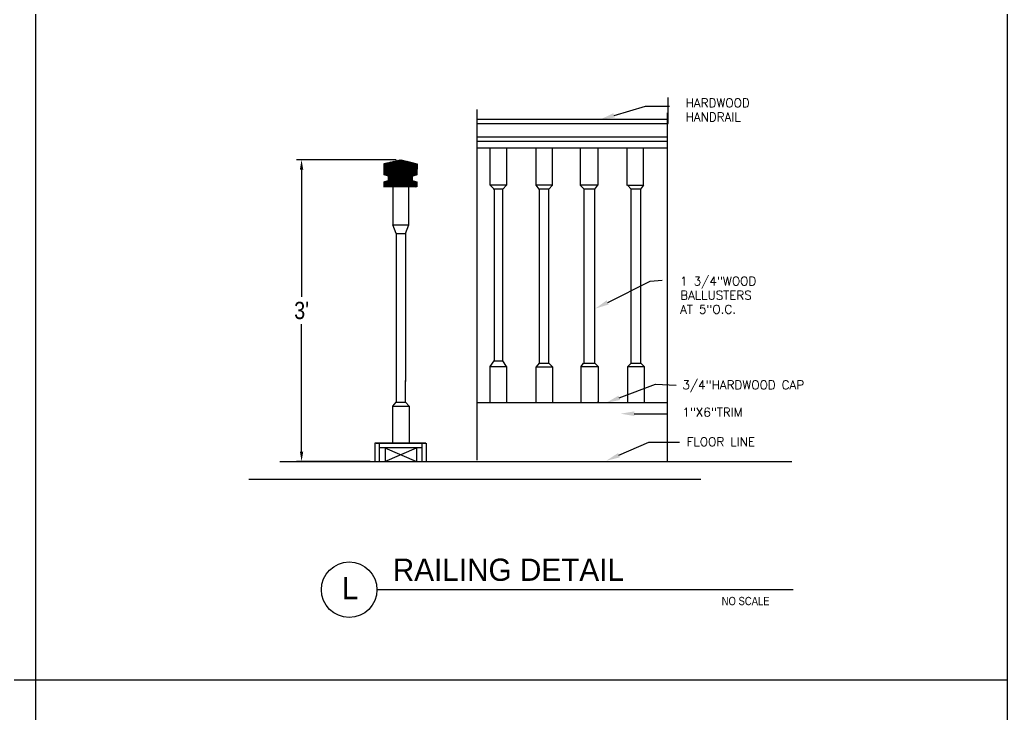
# Model space of a CAD drawing. Header units: inches. Extents: x -1842 to 12195, y -2228 to 2193.
# Drawn here: x 10096 to 10495.9, y 649.2 to 930.6 of the extents above; entities that cross this region are included whole.
import ezdxf

# ---------------------------------------------------------------- set-up
doc = ezdxf.new("R2010")
doc.units = ezdxf.units.IN
doc.header["$LTSCALE"] = 6
doc.header["$MEASUREMENT"] = 0
for name, color, linetype in [('ALL', 1, 'Continuous'), ('N', 3, 'Continuous'), ('SEC', 7, 'Continuous'), ('TITLE', 7, 'Continuous'), ('Title Block', 7, 'Continuous')]:
    doc.layers.add(name, color=color, linetype=linetype)
doc.layers.add('M-TEXT', color=7, linetype='Continuous', lineweight=30)
doc.styles.add('BOLD', font='')
doc.styles.add('NOTES', font='TXT', dxfattribs={"width": 0.75, "height": 5})
doc.styles.add('ROMANS', font='romans.shx', dxfattribs={"width": 0.8, "oblique": 12})
doc.styles.get("Standard").update_dxf_attribs({"font": 'ARIALN.TTF'})
doc.styles.get('BOLD').set_extended_font_data('Futura Lt BT')
doc.dimstyles.get("Standard").update_dxf_attribs({"dimtxt": 7, "dimasz": 4, "dimexe": 2, "dimexo": 2, "dimgap": 2, "dimtad": 0, "dimtih": 1, "dimtoh": 1, "dimdec": 0, "dimzin": 0, "dimdsep": 46, "dimlunit": 4, "dimtxsty": 'Standard', "dimcen": 0.09, "dimclrd": 3, "dimclre": 3, "dimclrt": 3, "dimadec": 0, "dimazin": 0, "dimtfac": 1, "dimtdec": 0, "dimtofl": 0, "dimtmove": 0, "dimatfit": 3, "dimfxl": 1, "dimtolj": 1, "dimtzin": 0, "dimarcsym": 0})

# ---------------------------------------------------------------- blocks, each defined once
blk = doc.blocks.new('*D164')
at = {"layer": 'ALL', "color": 3, "lineweight": -2, "transparency": 16777216}
for p, q in [((10248.36, 873.89), (10208.12, 873.89)), ((10210.12, 869.89), (10210.12, 818.35)), ((10210.12, 755.67), (10210.12, 807.2)), ((10237.85, 751.67), (10208.12, 751.67))]:
    blk.add_line(p, q, dxfattribs=at)
at = {"layer": 'ALL', "color": 3, "transparency": 16777216}
for points in [[(10209.45, 869.89), (10210.79, 869.89), (10210.12, 873.89)], [(10209.45, 755.67), (10210.79, 755.67), (10210.12, 751.67)]]:
    blk.add_solid(points, dxfattribs=at)
at = {"layer": 'Defpoints', "color": 0, "transparency": 16777216}
for p in [(10210.12, 873.89), (10250.36, 873.89), (10239.85, 751.67)]:
    blk.add_point(p, dxfattribs=at)
at = {"layer": 'ALL', "color": 3, "transparency": 16777216, "insert": (10210.12, 812.78), "char_height": 7, "attachment_point": 5}
blk.add_mtext("\\A1;3'", dxfattribs=at)
blk = doc.blocks.new('*X150')
at = {"color": 0}
for p, q in [((1.1213, 3.7517), (1.3478, 3.9782)), ((1.1227, 3.8663), (1.2482, 3.9918)), ((1.1227, 3.8733), (1.239, 3.9896)), ((1.1227, 3.8804), (1.2298, 3.9875)), ((1.1227, 3.8875), (1.2206, 3.9854)), ((1.1227, 3.8945), (1.2114, 3.9832)), ((1.1227, 3.7673), (1.3365, 3.9811)), ((1.1227, 3.9016), (1.2021, 3.9811)), ((1.1227, 3.7602), (1.3421, 3.9796)), ((1.1227, 3.9087), (1.1929, 3.9789)), ((1.1227, 3.9158), (1.1837, 3.9768)), ((1.1227, 3.9228), (1.1745, 3.9746)), ((1.1227, 3.9299), (1.1653, 3.9725)), ((1.1227, 3.937), (1.1561, 3.9703)), ((1.1227, 3.944), (1.1468, 3.9682)), ((1.1227, 3.9511), (1.1376, 3.966)), ((1.1227, 3.9582), (1.1284, 3.9639)), ((1.125, 3.8615), (1.2574, 3.9939)), ((1.1284, 3.7517), (1.3534, 3.9768)), ((1.1304, 3.8598), (1.2666, 3.9961)), ((1.1355, 3.7517), (1.3591, 3.9754)), ((1.1358, 3.8581), (1.2744, 3.9968)), ((1.1412, 3.8564), (1.2801, 3.9954)), ((1.1425, 3.7517), (1.3647, 3.9739)), ((1.1465, 3.8547), (1.2857, 3.9939)), ((1.1496, 3.7517), (1.3703, 3.9725)), ((1.1519, 3.8531), (1.2914, 3.9925)), ((1.1567, 3.7517), (1.376, 3.9711)), ((1.1573, 3.8514), (1.297, 3.9911)), ((1.1616, 3.8486), (1.3026, 3.9896)), ((1.1616, 3.8415), (1.3083, 3.9882)), ((1.1616, 3.8345), (1.3139, 3.9868)), ((1.1616, 3.8274), (1.3196, 3.9854)), ((1.1616, 3.8203), (1.3252, 3.9839)), ((1.1616, 3.8132), (1.3308, 3.9825)), ((1.1637, 3.7517), (1.3816, 3.9696)), ((1.1708, 3.7517), (1.3873, 3.9682)), ((1.1779, 3.7517), (1.3929, 3.9668)), ((1.1849, 3.7517), (1.3985, 3.9653)), ((1.192, 3.7517), (1.4042, 3.9639)), ((1.1991, 3.7517), (1.4098, 3.9625)), ((1.2062, 3.7517), (1.4155, 3.9611)), ((1.2132, 3.7517), (1.4175, 3.956)), ((1.2203, 3.7517), (1.4173, 3.9488)), ((1.2274, 3.7517), (1.4172, 3.9416)), ((1.2344, 3.7517), (1.417, 3.9343)), ((1.2415, 3.7517), (1.4169, 3.9271)), ((1.2486, 3.7517), (1.4167, 3.9199)), ((1.2557, 3.7517), (1.4166, 3.9127)), ((1.2627, 3.7517), (1.4165, 3.9055)), ((1.2698, 3.7517), (1.4163, 3.8982)), ((1.2769, 3.7517), (1.4162, 3.891)), ((1.2839, 3.7517), (1.3746, 3.8424)), ((1.291, 3.7517), (1.3746, 3.8353)), ((1.2981, 3.7517), (1.3746, 3.8282)), ((1.3825, 3.8503), (1.416, 3.8838)), ((1.3926, 3.8534), (1.4159, 3.8766)), ((1.4027, 3.8564), (1.4157, 3.8694)), ((1.4128, 3.8594), (1.4156, 3.8622)), ((1.1227, 3.7743), (1.1585, 3.8101)), ((1.1227, 3.7814), (1.1481, 3.8069)), ((1.1227, 3.7885), (1.1378, 3.8036)), ((1.1227, 3.7955), (1.1275, 3.8003)), ((1.3052, 3.7517), (1.3746, 3.8212)), ((1.3122, 3.7517), (1.3746, 3.8141)), ((1.3193, 3.7517), (1.3761, 3.8086)), ((1.3264, 3.7517), (1.3816, 3.807)), ((1.3334, 3.7517), (1.387, 3.8053)), ((1.3405, 3.7517), (1.3925, 3.8037)), ((1.3476, 3.7517), (1.3979, 3.8021)), ((1.3547, 3.7517), (1.4033, 3.8004)), ((1.3617, 3.7517), (1.4088, 3.7988)), ((1.3688, 3.7517), (1.4142, 3.7972)), ((1.3759, 3.7517), (1.4155, 3.7914)), ((1.3829, 3.7517), (1.4155, 3.7843)), ((1.39, 3.7517), (1.4155, 3.7773)), ((1.3971, 3.7517), (1.4155, 3.7702)), ((1.4042, 3.7517), (1.4155, 3.7631)), ((1.4112, 3.7517), (1.4155, 3.7561))]:
    blk.add_line(p, q, dxfattribs=at)

msp = doc.modelspace()

# ---------------------------------------------------------------- linework, layer by layer
at = {"layer": 'ALL'}
for p, q in [((10358.5683279, 888.4879223), (10358.5683279, 899.1148819)), ((10281.0397884, 894.2441909), (10281.0397884, 752.1086171)), ((10336.6667591, 891.8257514), (10349.4538875, 895.5663804)), ((10349.4538875, 895.5663804), (10355.0788875, 895.5663804)), ((10355.0788875, 895.5663804), (10359.1288875, 895.5663804)), ((10358.1253095, 892.9158206), (10358.1253095, 751.665827)), ((10281.0397884, 890.2590826), (10358.1253095, 890.2590826)), ((10281.0397884, 888.4879223), (10358.5683279, 888.4879223)), ((10281.0397884, 883.1744437), (10358.1253095, 883.1744437)), ((10281.0397884, 881.4032833), (10358.1253095, 881.4032833)), ((10281.0397884, 878.7465428), (10358.1253095, 878.7465428)), ((10286.5103263, 863.5366226), (10286.5103263, 878.7621761)), ((10293.1505583, 878.7621761), (10293.1505583, 863.5366226)), ((10305.1434336, 863.4631442), (10305.1434336, 878.7621761)), ((10311.7041429, 863.5366226), (10311.7041429, 878.7621761)), ((10323.031596, 863.5366226), (10323.031596, 878.7621761)), ((10330.2577306, 863.5366226), (10330.2577306, 878.7621761)), ((10342.0434336, 863.4631442), (10342.0434336, 878.7621761)), ((10348.6160153, 863.5366226), (10348.6160153, 878.7621761)), ((10243.6286779, 872.3260887), (10250.3559913, 873.8919085)), ((10243.6286779, 867.8128421), (10243.6286779, 872.3260887)), ((10250.3559913, 873.8919085), (10256.8989938, 872.2339813)), ((10256.8989938, 872.2339813), (10256.8068387, 867.7207352)), ((10245.3796226, 867.1680925), (10243.6286779, 867.8128421)), ((10245.3796226, 867.2601999), (10243.6286779, 867.8128421)), ((10243.6286779, 864.9575229), (10245.3796226, 865.5101652)), ((10243.6286779, 864.9575229), (10245.3796226, 865.5101652)), ((10243.6286779, 862.8390603), (10243.6286779, 864.9575229)), ((10243.6286779, 862.8390603), (10243.6286779, 864.9575229)), ((10245.3796226, 865.5101652), (10245.3796226, 867.2601999)), ((10245.3796226, 865.5101652), (10245.3796226, 867.1680925)), ((10256.8068387, 867.7207352), (10254.9637395, 867.1680925)), ((10254.9637395, 867.1680925), (10254.9637395, 865.4180582)), ((10254.9637395, 865.4180582), (10256.8068387, 864.8654159)), ((10256.8068387, 864.8654159), (10256.8068387, 862.8390603)), ((10256.8068387, 862.8390603), (10243.2600581, 862.8390603)), ((10256.7146842, 862.8390603), (10243.6286779, 862.8390603)), ((10247.0384116, 862.8390603), (10247.0384116, 847.4571795)), ((10253.4892596, 847.4571795), (10253.4892596, 862.8390603)), ((10293.1505583, 863.5366226), (10286.5103263, 863.5366226)), ((10288.0561479, 861.9744686), (10286.5231869, 863.506635)), ((10291.6722756, 861.9205244), (10287.6850937, 861.9205244)), ((10288.1281121, 861.9205244), (10288.1281121, 792.4025028)), ((10291.6330622, 861.9744686), (10293.1660265, 863.506635)), ((10291.6722756, 792.4025028), (10291.6722756, 861.9205244)), ((10311.7041429, 863.5366226), (10304.868611, 863.5366226)), ((10306.2813759, 861.9744686), (10305.0890711, 863.506635)), ((10306.2919415, 861.9205244), (10306.2919415, 791.5169226)), ((10310.2791234, 861.9205244), (10306.2919415, 861.9205244)), ((10310.1989497, 861.9744686), (10311.7319107, 863.506635)), ((10310.2791234, 791.5169226), (10310.2791234, 861.9205244)), ((10324.5066039, 861.9744686), (10322.9736397, 863.506635)), ((10330.2577306, 863.5366226), (10323.031596, 863.5366226)), ((10324.4557709, 861.9205244), (10324.4557709, 791.5169226)), ((10328.8859745, 861.9205244), (10324.4557709, 861.9205244)), ((10328.8859745, 791.5169226), (10328.8859745, 861.9205244)), ((10328.9351636, 861.9744686), (10330.1274684, 863.506635)), ((10343.5834773, 861.9744686), (10342.0505131, 863.506635)), ((10342.1710831, 863.5366226), (10348.6160153, 863.5366226)), ((10343.5056404, 861.9205244), (10343.5056404, 791.5169226)), ((10347.4928223, 861.9205244), (10343.5056404, 861.9205244)), ((10347.4928223, 791.5169226), (10347.4928223, 861.9205244)), ((10347.5010511, 861.9744686), (10348.6933559, 863.506635)), ((10247.0384116, 847.4571795), (10253.4892596, 847.4571795)), ((10248.4207364, 844.049218), (10247.0384116, 847.4571795)), ((10248.4207359, 844.0492184), (10248.4207359, 810.5222445)), ((10248.4207364, 844.049218), (10252.1990899, 844.049218)), ((10252.1990899, 844.049218), (10253.4892596, 847.4571795)), ((10252.1990899, 844.0492184), (10252.1990899, 810.5222445)), ((10334.0819015, 816.0653581), (10351.2281189, 824.6340103)), ((10351.2281189, 824.6340103), (10356.1072552, 825.0773377)), ((10248.4207359, 810.5222449), (10248.4207359, 783.9954085)), ((10252.1990899, 810.5222445), (10252.1990899, 783.9954085)), ((10286.5231869, 790.1328958), (10288.0561511, 792.3460256)), ((10288.1281121, 792.4025028), (10291.6722756, 792.4025028)), ((10293.1660265, 790.1328958), (10291.6330655, 792.3460256)), ((10286.5231869, 775.4921954), (10286.5231869, 790.1328958)), ((10286.5231869, 790.1328958), (10293.1660265, 790.1328958)), ((10293.1660265, 790.1328958), (10293.1660265, 775.4921954)), ((10306.2813791, 791.4948226), (10305.0890743, 789.9626562)), ((10305.0890743, 775.4921954), (10305.0890743, 789.9626562)), ((10305.0890743, 789.9626562), (10311.7319139, 789.9626562)), ((10306.2919415, 791.5169226), (10310.2791234, 791.5169226)), ((10311.7319139, 789.9626562), (10310.1989497, 791.4948226)), ((10311.7319139, 789.9626562), (10311.7319139, 775.4921954)), ((10323.3143023, 790.1328958), (10324.3362774, 791.4948226)), ((10323.3143023, 775.4921954), (10323.3143023, 790.1328958)), ((10323.3143023, 790.1328958), (10330.2977981, 790.1328958)), ((10324.4557709, 791.5169226), (10328.8859745, 791.5169226)), ((10330.2977981, 790.1328958), (10328.9351668, 791.4948226)), ((10330.2977981, 790.1328958), (10330.2977981, 775.4921954)), ((10342.220846, 790.1328958), (10343.5834805, 791.4948226)), ((10342.220846, 775.4921954), (10342.220846, 790.1328958)), ((10342.220846, 790.1328958), (10348.8636856, 790.1328958)), ((10343.5056404, 791.5169226), (10347.4928223, 791.5169226)), ((10348.8636856, 790.1328958), (10347.5010511, 791.4948226)), ((10348.8636856, 790.1328958), (10348.8636856, 775.4921954)), ((10248.4207359, 783.9954085), (10248.4207359, 775.6136656)), ((10252.1990899, 775.6136656), (10252.1990899, 784.4559442)), ((10338.7481761, 777.411653), (10353.4459081, 782.9612435)), ((10353.4459081, 782.9612435), (10361.8735077, 782.5179161)), ((10247.0384116, 774.0478453), (10248.4207359, 775.6136656)), ((10247.0384116, 774.0478453), (10253.6735693, 774.0478453)), ((10247.0384116, 759.0343928), (10247.0384116, 774.0478453)), ((10248.4207359, 775.6136656), (10252.1990899, 775.6136656)), ((10253.6735693, 774.0478453), (10252.1990899, 775.6136656)), ((10253.6735693, 774.0478453), (10253.6735693, 759.1264998)), ((10281.0397884, 775.5764844), (10358.1253095, 775.5764844)), ((10311.7319139, 775.4921954), (10313.2648781, 775.4921954)), ((10330.2977981, 775.4921954), (10329.7868122, 775.4921954)), ((10344.8770566, 770.9914059), (10358.3250444, 770.9914059)), ((10260.4930372, 759.1264998), (10239.8503239, 759.1264998)), ((10239.8503239, 759.1264998), (10239.8503239, 751.665827)), ((10253.6735693, 759.1264998), (10240.3110983, 759.1264998)), ((10240.3110983, 759.1264998), (10260.4930372, 759.1264998)), ((10241.6012685, 759.1264998), (10241.6012685, 751.665827)), ((10258.8342481, 757.1922516), (10241.6012685, 757.1922516)), ((10243.9024386, 751.6482922), (10256.6510981, 757.1616721)), ((10243.9024386, 757.1616721), (10256.6510981, 751.6482922)), ((10243.9051427, 757.1922516), (10243.9051427, 751.665827)), ((10256.6225286, 757.1922516), (10256.6225286, 751.665827)), ((10258.8342481, 759.1264998), (10258.8342481, 751.665827)), ((10260.5851923, 759.1264998), (10260.5851923, 751.665827)), ((10338.6426467, 754.1750178), (10350.784561, 759.4648961)), ((10350.784561, 759.4648961), (10363.2041812, 759.4648961)), ((10201.2961503, 751.665827), (10408.6296125, 751.665827)), ((10239.8503239, 751.665827), (10260.5851923, 751.665827)), ((10188.8111226, 744.4123815), (10371.7784722, 744.4123815))]:
    msp.add_line(p, q, dxfattribs=at)
for points in [[(10336.9299756, 890.9259607), (10336.4035426, 892.7255421), (10331.2680148, 890.2464524)], [(10334.5009899, 815.2267454), (10333.6628132, 816.9039708), (10329.0502256, 813.5508279)], [(10339.0793384, 776.534591), (10338.4170138, 778.288715), (10333.485804, 775.4246791)], [(10344.8770566, 770.0539059), (10344.8770566, 771.9289059), (10339.2520566, 770.9914059)], [(10339.0170944, 753.315544), (10338.268199, 755.0344916), (10333.485804, 751.9283317)]]:
    msp.add_solid(points, dxfattribs=at)
at = {"layer": 'M-TEXT'}
msp.add_line((9411.6171747, 663.2101877), (10495.9028379, 663.2101877), dxfattribs=at)
at = {"layer": 'SEC', "color": 7}
msp.add_circle((10229.4047501, 699.701148), 11.25, dxfattribs=at)
at = {"layer": 'TITLE'}
msp.add_line((10240.7065264, 699.7731738), (10409.2598339, 699.7731738), dxfattribs=at)
at = {"layer": 'Title Block'}
for p, q in [((10495.9028379, 1494.6223555), (10495.9028379, 368.173134)), ((10102.3209506, 940.3475769), (10102.3209506, 368.173134))]:
    msp.add_line(p, q, dxfattribs=at)

# ---------------------------------------------------------------- block references
at = {"layer": 'ALL', "xscale": 45, "yscale": 45, "zscale": 45}
msp.add_blockref('*X150', (10193.1081077, 694.0104221), dxfattribs=at)

# ---------------------------------------------------------------- texts
at = {"layer": 'ALL', "style": 'ROMANS'}
for s, height, p in [('HARDWOOD ', 3.54231975, (10365.6566524, 895.1297705)), ('HANDRAIL', 3.54231975, (10365.6566524, 889.3945861)), ('1 3/4"WOOD', 3.54231975, (10363.4415514, 822.9550097)), ('BALLUSTERS', 3.54231975, (10363.4415514, 817.2198253)), ('AT 5"O.C.', 3.54231975, (10363.4415514, 811.484641)), ('3/4"HARDWOOD CAP', 3.542319751, (10364.3275917, 780.8899649)), ('1"X6"TRIM', 3.54231975, (10364.3275917, 769.8202161)), ('FLOOR LINE', 3.54231975, (10366.0996728, 757.8648878))]:
    msp.add_text(s, height=height, dxfattribs=at).set_placement(p)
at = {"layer": 'N', "color": 7, "style": 'NOTES', "width": 0.85}
msp.add_text('NO SCALE', height=3.375, dxfattribs=at).set_placement((10380.2483588, 693.419798))
at = {"layer": 'TITLE', "insert": (10247.0378783, 707.7258367), "char_height": 9, "width": 293.9625, "attachment_point": 4, "style": 'BOLD'}
msp.add_mtext('RAILING DETAIL', dxfattribs=at)
at = {"layer": 'TITLE', "insert": (10226.4538542, 704.8317972), "char_height": 9, "attachment_point": 1, "style": 'BOLD'}
msp.add_mtext('L', dxfattribs=at)

# ---------------------------------------------------------------- dimensions: what is measured, and where the dimension line sits
at = {"layer": 'ALL'}
dim = msp.add_linear_dim(base=(10210.1191624, 873.8919085), p1=(10239.8503239, 751.665827), p2=(10250.3559913, 873.8919085), angle=90, text="3'", dimstyle='Standard', dxfattribs=at)
dim.commit()
dim.dimension.update_dxf_attribs({"geometry": '*D164', "text_midpoint": (10210.1191624, 812.7788678)})

doc.saveas('drawing.dxf')
